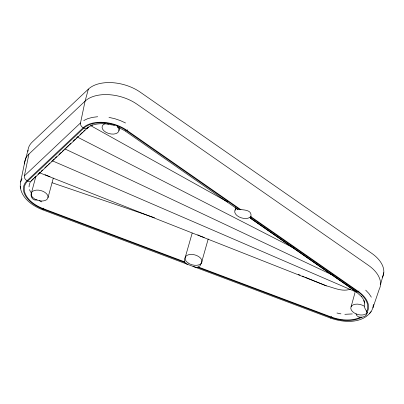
<?xml version="1.0" encoding="UTF-8"?>
<svg xmlns="http://www.w3.org/2000/svg" width="404" height="404" viewBox="0 0 404 404"><rect width="100%" height="100%" fill="white"/><g stroke="black" fill="none" stroke-linecap="round" stroke-linejoin="round"><path stroke-width="0.61" d="M250.101 217.15L250.384 218.175L356.641 292.057L250.303 218.089M27.987 150.222L24.7 162.241L20.624 181.972L20.235 185.481L20.705 188.239M29.043 186.89L29.325 184.325L30.345 181.957M369.609 313.302L371.534 310.969L372.932 307.813L373.367 304.389M117.15 126.684L124.806 130.755L237.764 209.393C243.354 209.913 253.757 209.429 250.384 218.175M31.29 193.587C30.022 196.945 33.613 201.51 37.102 199.743M364.666 303.399C363.348 306.288 365.216 308.989 366.655 311.358C368.68 315.115 363.651 317.64 360.464 317.196A28.623 16.988 15.3 0 1 331.063 316.948L198.349 267.024L196.309 267.342L194.228 266.862L42.607 209.797C32.406 205.858 21.321 198.117 20.2 186.305M187.411 264.302L186.143 263.701L184.992 262.519L43.223 209.191A29.441 17.473 15.3 0 1 27.043 180.699A4.101 3.106 46.7 0 1 24.371 175.866L28.942 154.07L85.082 101.136L88.375 89.117A34.971 20.75 15.3 0 1 140.238 92.168L371.685 253.293A34.971 20.75 15.3 0 1 382.522 277.24M24.371 175.866L80.517 122.932L85.082 101.136A34.971 20.75 15.3 0 1 136.951 104.187L368.397 265.312A34.971 20.75 15.3 0 1 379.235 289.259L372.932 307.813M250.975 217.423L357.787 291.749A28.623 16.988 15.3 0 1 366.655 311.358M31.345 193.359L31.664 192.062M31.82 191.466L35.916 176.27M118.963 130.669L119.771 127.679M235.057 210.141L235.714 207.712M47.99 197.682L53.313 178.073M380.512 284.674L383.8 272.66M208.217 238.971L201.374 263.125L200.086 265.691L198.349 267.024M351.081 306.782L355.429 291.072M192.183 233.108L184.86 258.641L184.517 260.812L184.992 262.519M20.624 181.972L22.018 178.735M184.699 261.888L43.475 208.757L43.814 208.121M331.063 316.948L331.401 316.307M42.94 209.626L43.223 209.191M330.528 317.817L330.81 317.377A29.441 17.473 15.3 0 0 361.923 317.165M371.15 311.696C361.762 324.084 343.309 322.705 330.194 317.983M88.375 89.117L32.229 142.056A34.971 20.75 15.3 0 0 27.911 151.374M27.043 180.699L83.189 127.765A29.441 17.473 15.3 0 1 126.856 130.33L240.946 209.757M43.475 208.757A28.623 16.988 15.3 0 1 27.745 181.063L83.886 128.129A4.101 3.106 46.7 0 0 88.208 126.922L86.84 128.214M33.436 178.568L32.068 179.861A4.101 3.106 46.7 0 1 27.745 181.063M34.35 177.709L35.719 176.417M38.001 174.265L40.284 172.114M41.198 171.251L42.566 169.963M44.849 167.811L47.586 165.226M48.5 164.367L49.869 163.075M51.697 161.353L54.434 158.772M55.348 157.908L56.717 156.621M58.999 154.469L61.282 152.318M62.191 151.455L64.019 149.732M65.842 148.01L68.584 145.43M69.498 144.571L70.867 143.279M73.149 141.127L75.432 138.976M76.341 138.112L78.169 136.39M79.992 134.668L82.275 132.517M83.643 131.229L85.017 129.936M31.123 181.108L87.835 127.634M87.264 128.174L89.693 126.366L92.713 124.962M126.856 130.33L127.533 129.866M251.066 216.802L358.303 291.456L358.974 290.991M83.754 120.523L87.784 118.655L92.471 117.372L97.677 116.726M125.725 130.886L126.341 130.623L239.996 209.747M357.166 292.011L357.787 291.749M350.591 289.077C342.435 292.218 334.169 287.774 326.326 285.84L39.329 172.705M92.127 125.215C97.369 123.437 103.015 123.397 108.434 124.245M352.283 313.933L344.864 314.307M114.534 125.482L114.832 125.508M360.464 317.196C358.5 317.175 356.313 315.923 356.055 313.827M113.933 125.376L112.726 125.134M336.981 313.014L340.925 313.863M108.984 117.392L114.736 118.68L120.311 120.564L125.543 122.983M108.964 124.25L112.014 124.967M203.879 237.395L204.252 237.502M49.116 176.311L50.01 176.593M107.484 123.801L108.535 124.139M52.116 182.754L154.505 217.711M203.394 237.224L200.288 236.002M47.081 175.588L48.541 176.129M197.561 267.251L330.81 317.377M193.097 266.403L330.315 318.024M298.339 274.417L300.086 275.134M302.419 276.084L304.167 276.796M305.333 277.275L326.326 285.84M46.581 175.381L45.071 174.735M52.57 160.913L355.379 291.698M64.67 148.808L332.785 275.19M197.778 234.82L199.414 235.618M77.29 137.012L293.678 248.011M90.491 125.528L227.735 201.99M39.178 200.445L41.668 201.889M356.247 291.88L361.625 296.728L361.247 296.218L363.039 298.788L364.206 301.404L363.994 300.657L364.499 303.197M237.764 209.393L237.284 208.833M365.696 290.153L368.938 293.582L371.342 297.167M29.502 189.577L30.684 192.299M364.363 301.51L364.534 302.384M358.303 291.456A29.441 17.473 15.3 0 1 367.034 312.343M367.443 312.353A8.671 5.146 15.3 0 1 356.076 313.898A8.671 5.146 15.3 0 1 351.854 305.732A8.671 5.146 15.3 0 1 364.246 306.171M83.886 128.129A28.623 16.988 15.3 0 1 126.341 130.623M83.189 127.765A4.101 3.106 46.7 0 1 80.517 122.932M251.041 216.367A8.671 5.146 15.3 0 1 238.799 216.786A8.671 5.146 15.3 0 1 236.724 208.514M117.155 126.508A8.671 5.146 15.3 0 1 115.887 133.658A8.671 5.146 15.3 0 1 104.01 130.886A8.671 5.146 15.3 0 1 105.075 123.68M24.629 163.979A34.971 20.75 15.3 0 1 28.942 154.07M32.881 197.617A8.671 5.146 15.3 0 0 47.425 198.904A8.671 5.146 15.3 0 0 38.451 190.138A8.671 5.146 15.3 0 0 32.881 197.617M188.158 263.019A8.671 5.146 15.3 0 0 201.884 262.156A8.671 5.146 15.3 0 0 190.516 254.424A8.671 5.146 15.3 0 0 188.158 263.019"/></g></svg>
